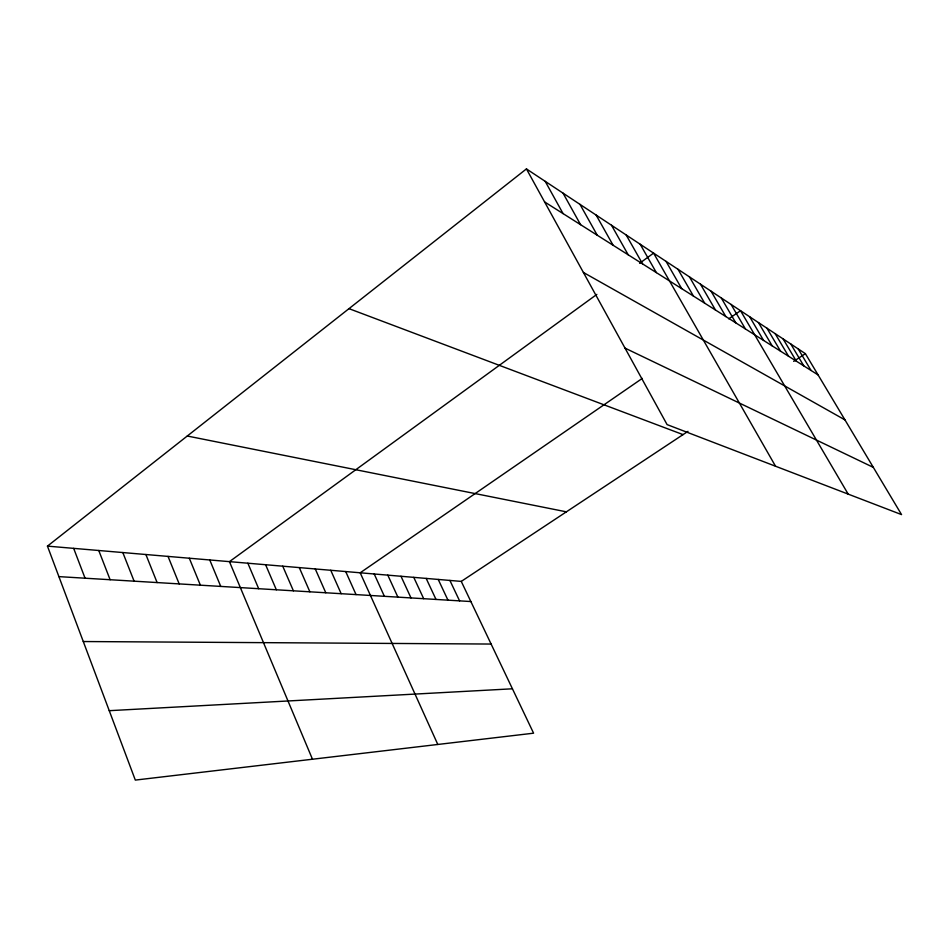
<?xml version="1.0" encoding="UTF-8"?>
<svg xmlns="http://www.w3.org/2000/svg" width="949" height="949" viewBox="0 0 949 949"><rect width="100%" height="100%" fill="white"/><g stroke="black" fill="none" stroke-linecap="round" stroke-linejoin="round"><path stroke-width="1.42" d="M47.45 546.126L461.261 581.405L533.587 733.186L135.316 780.09L47.45 546.126L526.434 168.91L805.381 353.657L901.55 514.607L667.088 424.594L526.434 168.91M596.85 294.392L229.444 561.642L312.47 759.224M639.59 263.312L653.588 253.122L775.547 466.232M642.307 378.39L360.193 572.793L437.797 744.467M728.725 318.84L740.528 310.703L848.181 494.121M461.261 581.405L687.989 431.344M793.684 361.391L805.381 353.657M109.242 710.682L512.436 688.796M83.287 641.536L491.108 644.051M58.909 576.624L470.858 601.547M187.273 436.018L566.387 511.831M348.983 308.65L683.055 434.618M625.011 348.117L873.329 467.382M583.398 272.458L844.966 419.897M544.584 201.912L818.097 374.926M798.192 348.888L811.063 370.478M790.766 343.977L803.803 365.887M783.091 338.888L796.306 361.142M775.155 333.633L788.548 356.231M766.946 328.2L780.529 351.154M758.453 322.577L772.213 345.899M749.651 316.741L763.601 340.454M731.074 304.439L745.428 328.959M721.264 297.939L735.819 322.874M711.062 291.189L725.831 316.563M700.469 284.178L715.463 310.003M689.46 276.883L704.668 303.17M677.989 269.279L693.422 296.064M666.044 261.366L681.714 288.65M640.195 244.249L656.352 272.612M626.174 234.972L642.603 263.917M611.5 225.245L628.202 254.807M596.126 215.067L613.101 245.245M579.993 204.379L597.253 235.222M563.042 193.157L580.586 224.688M545.212 181.342L563.054 213.596M449.897 580.432L459.577 600.859M438.213 579.436L447.964 600.159M426.172 578.416L436.006 599.436M413.764 577.36L423.681 598.689M400.988 576.268L410.988 597.917M387.809 575.141L397.892 597.135M374.214 573.979L384.381 596.316M345.709 571.559L356.041 594.596M330.75 570.278L341.166 593.694M315.282 568.961L325.78 592.769M299.291 567.597L309.872 591.808M282.743 566.185L293.407 590.812M265.601 564.726L276.349 589.78M247.855 563.208L258.686 588.712M209.765 559.969L220.749 586.423M189.314 558.226L200.381 585.189M168.032 556.411L179.183 583.908M145.897 554.524L157.107 582.567M122.824 552.555L134.106 581.179M98.767 550.503L110.12 579.732M73.666 548.368L85.066 578.214"/></g></svg>
